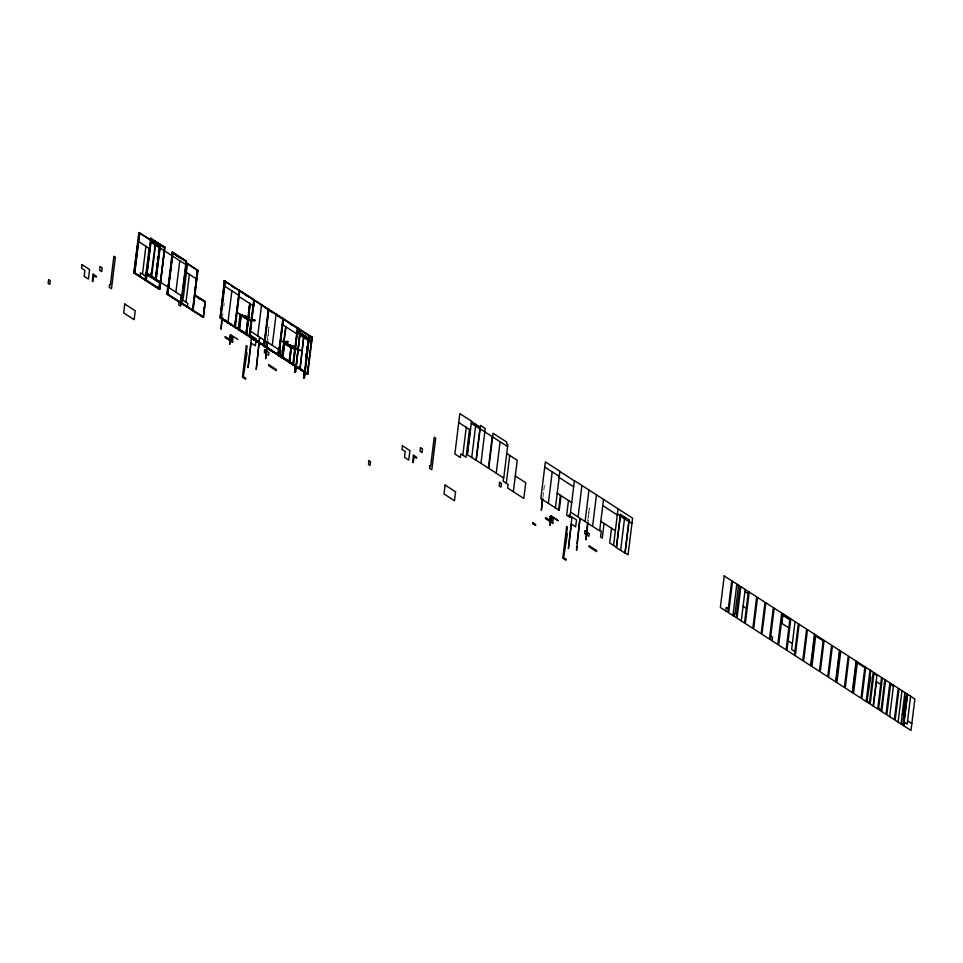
<?xml version="1.0" encoding="UTF-8"?>
<svg xmlns="http://www.w3.org/2000/svg" width="963" height="963" viewBox="0 0 963 963"><rect width="100%" height="100%" fill="white"/><g stroke="black" fill="none" stroke-linecap="round" stroke-linejoin="round"><path stroke-width="0.72" stroke-dasharray="4.82 3.61" d="M222.609 316.37L222.959 313.505M223.837 306.354L224.198 303.489M267.413 339.867L268.99 326.999L267.883 340.168M542.939 497.402L543.65 491.672M543.818 490.251L544.697 483.089M587.743 520.899L589.332 508.031L588.212 521.2"/><path stroke-width="1.44" d="M162.976 246.925L150.517 238.343L164.926 247.202L159.762 289.213L159.124 289.237L133.905 272.962L138.865 232.589L151.203 240.124M138.154 240.545L133.965 272.445L159.834 288.695L159.184 288.719M138.516 237.632L139.045 233.263L139.683 233.251L134.856 272.589M159.762 289.213L134.543 272.938L139.503 232.565M139.996 276.453L140.442 272.83L145.75 276.249M142.488 274.154L145.907 246.311M145.365 276.008L145.774 272.722L183.403 297.013L187.508 263.549M149.169 248.418L145.184 279.679L145.822 279.655L150.649 240.317M145.967 275.442L145.365 280.353L146.003 280.341L151.155 238.318M150.252 240.497L150.962 239.956M145.678 279.992L146.207 275.599M155.091 243.591L155.669 243.964L151.721 276.116L150.83 275.755L151.191 272.83M155.404 243.23L151.01 276.441M155.549 275.647L155.91 272.734M156.632 266.883L156.993 263.958M157.523 259.577L157.884 256.652M158.426 252.258L158.787 249.333M155.512 278.572L159.774 246.047L155.38 279.258M160.219 244.421L155.898 279.631L155.26 279.655M159.846 281.244L158.943 288.563L159.581 288.539L164.613 247.563L163.975 247.575M159.124 289.237L160.087 281.401M160.532 282.243L164.396 250.777M194.947 294.943L205.42 301.696L203.482 317.429L166.912 294.257L168.056 284.964M171.655 255.689L172.076 252.246L172.714 252.222L186.473 261.105L181.321 303.128L180.683 303.14L181.465 296.773M171.896 255.616L167.225 293.908L167.863 293.884L172.895 252.908L172.004 252.763L186.413 261.623L185.522 261.491L186.16 261.467L180.599 306.09L178.805 304.922L179.25 301.287M172.714 252.222L167.55 294.245L166.912 294.257M168.489 287.383L172.353 255.917M175.904 292.162L179.768 260.696M181.393 295.147L180.49 302.466L181.128 302.454M185.823 263.453L186.268 262.755L197.981 270.302L193.021 310.676M185.775 261.647L186.473 261.105M186.461 263.429L181.622 302.767L180.984 302.791M183.247 296.905L182.838 300.191L187.773 303.369L187.328 307.004M185.967 302.213L189.386 274.371M192.203 310.014L192.769 310.519L197.728 270.146L197.09 270.158L197.909 270.82L185.63 262.767M194.947 289.779L195.308 286.866M196.019 281.04L196.38 278.126M196.921 273.757L197.271 270.844M192.588 309.845L197.415 270.507L196.777 270.519M203.59 311.398L204.096 307.245M203.301 316.755L205.167 301.539L204.469 302.081L205.107 302.057L194.887 295.46M226.618 282.869L224.198 280.751L312.253 337.134L307.727 374.101L303.839 372.019L304.537 371.477M220.118 317.862L224.331 281.389L224.969 281.377L224.138 281.268M220.298 316.406L221.899 303.333M222.26 300.432L224.572 281.545L225.21 281.533L220.828 318.452L224.909 320.655L220.888 317.934M220.503 317.682L225.029 280.847M224.909 320.655L221.719 318.031M221.803 318.934L221.033 329.238L222.441 317.79M224.271 320.667L224.969 320.137M224.596 320.884L225.306 320.342L228.183 322.774L224.596 320.884L228.183 322.774M227.545 322.786L228.255 322.244M227.942 322.485L231.469 324.88L227.882 323.002L231.902 290.85M231.469 324.88L228.58 322.461M230.819 324.904L231.529 324.362M238.74 290.128L239.57 290.236L234.599 327.336L231.216 324.591L235.297 327.227L239.751 290.91L239.113 290.934M235.044 327.191L231.854 324.579M230.879 335.112L229.736 344.417L230.398 334.594L237.909 339.433M234.791 326.902L239.257 290.597M241.268 315.31L239.45 330.032L235.357 327.829L236.248 327.42L249.2 336.195M239.45 330.032L236.248 327.42M238.282 328.937L240.088 314.239M238.8 330.056L239.51 329.515M238.896 329.322L240.702 314.636L249.489 317.453L240.654 315.021L247.684 319.584L246.01 333.752M242.086 332.163L242.784 331.633L242.086 332.163L239.137 330.261L240.991 314.829L249.778 317.646M242.724 332.151L239.209 329.358M245.998 334.269L242.471 331.862L245.998 334.269L247.924 319.656L240.967 315.118M245.36 334.281L246.576 333.728L248.298 319.716L246.757 333.848M253.209 300.023L254.1 299.613L249.586 336.581L245.697 334.498L246.925 333.956L246.311 334.33M247.647 319.186L249.79 303.393L248.394 319.379L249.79 303.393M249.586 336.581L246.335 334.474L250.332 303.55M249.14 336.713L253.787 299.975M249.549 336.195L251.355 321.51M249.899 337.206L250.789 336.797L253.979 339.409L249.899 337.206L253.979 339.409M253.341 339.433L254.039 338.892M253.666 339.65L254.376 339.108L257.253 341.528L253.666 339.65L257.253 341.528M256.615 341.552L257.326 341.01M256.952 341.757L257.651 341.227L260.54 343.647L256.952 341.757L260.54 343.647M257.735 335.931L261.599 304.452M259.902 343.659L260.6 343.129M264.404 307.245L268.123 309.653L267.81 308.894L268.641 308.991L264.127 345.958L260.287 343.358L263.742 345.585M264.127 345.958L260.925 343.334M264.368 345.982L263.236 345.681L263.946 339.879M264.187 340.035L263.477 345.849L264.115 345.825M263.669 346.102L264.44 340.192M268.123 309.653L268.641 308.991M264.5 346.066L268.521 348.799L264.44 346.596L268.821 309.677M268.521 348.799L265.331 346.174M267.245 341.299L265.595 358.766L267.702 341.6M267.883 348.811L268.581 348.281M268.208 349.027L268.906 348.486L271.795 350.905L268.208 349.027L271.795 350.905M271.157 350.929L271.855 350.388M271.482 351.146L272.192 350.604L275.069 353.024L271.482 351.146L275.069 353.024M272.276 345.308L276.14 313.842M274.431 353.048L275.141 352.506M282.352 318.272L283.182 318.38L278.656 355.335L274.768 353.252L275.466 352.723L278.271 354.962M278.656 355.335L275.466 352.723M278.981 349.569L278.211 355.479L278.656 347.799M278.909 347.968L278.018 355.227L279.86 355.564L289.67 361.883L289.069 361.932L289.743 361.751L291.464 347.703L283.892 342.864L286.035 326.626M282.869 318.741L278.403 355.046L277.765 355.07M282.412 358.2L283.122 357.658L282.412 358.2L278.969 355.973L283.363 319.054L282.725 319.078M283.05 358.176L279.86 355.564M280.221 355.997L280.931 350.207L279.39 349.22M283.76 342.419L281.93 357.321L282.544 356.936L289.682 361.546L288.972 362.425L286.083 360.006L289.61 362.413M285.662 326.577L283.688 342.479M282.147 357.068L283.892 342.864L284.615 343.153L282.893 357.165L284.061 343.021M284.386 342.972L287.985 341.564L284.386 342.972L282.725 357.056L281.978 356.96M285.698 360.306L282.809 357.887L286.336 360.294M288.972 362.425L290.898 347.029C314.913 355.022 287.058 347.703 283.929 342.972M292.752 364.857L289.297 362.642L290.007 362.1L293.197 364.724L297.711 327.757L296.881 327.649M289.394 361.907L291.199 347.222M293.197 364.724L290.007 362.1M297.398 328.118L292.8 364.76L293.438 364.748L297.892 328.431L297.013 328.299L297.711 327.757M296.953 367.577L297.651 367.035L296.953 367.577L293.571 364.833L307.799 373.584L306.836 373.825L307.546 373.295L304.452 371.73M307.727 374.101L294.401 364.941M300.203 333.282L295.448 372.019L294.57 371.874L295.316 365.832L295.954 365.808L293.498 364.231M294.81 372.043L295.545 366.084M295.448 372.019L299.962 333.126M300.023 332.608L300.348 330.02L299.71 330.032M300.275 332.765L300.588 330.177L299.95 330.189M297.278 367.794L297.988 367.252L297.278 367.794L300.865 369.672L300.035 369.058M299.866 368.949L303.911 336.099M300.191 368.829L303.694 336.34M300.564 369.9L301.263 369.371L300.564 369.9L304.152 371.79M303.514 371.802L304.212 371.273M305.801 356.84L306.174 353.878M306.716 349.449L307.077 346.487M307.618 342.058L308.461 339.084M309.111 339.036L304.356 377.761L303.718 377.785L304.38 370.177M305.969 356.936L306.39 353.782M306.884 349.557L307.305 346.343M307.859 341.865L308.196 338.868L308.858 338.868L304.356 377.761M303.718 377.785L308.666 338.856L300.095 333.318M309.243 335.762L308.292 338.374M309.171 338.519L309.496 335.918M307.618 369.636L307.979 366.722M308.69 360.92L309.051 358.007M309.58 353.65L309.942 350.749M310.652 344.935L311.013 342.034M307.281 374.246L311.94 337.495L311.302 337.519M462.818 455.186L466.236 427.343M469.499 429.45L466.08 457.281L460.771 453.862L460.326 457.497L454.873 453.97L459.833 413.596L471.533 421.156L467.38 454.692L476.023 460.278L480.104 427.115L471.449 421.529M470.257 429.931L467.236 454.488L466.477 454.006M471.738 457.509L475.818 424.31M480.946 463.335L485.22 428.475L480.549 425.453L476.276 460.314L503.733 478.045L507.838 444.581L506.61 443.787L506.803 442.137L493.044 433.254L488.819 468.415M488.361 468.114L492.225 436.648M496.234 473.206L500.098 441.728M503.577 477.937L503.168 481.223L508.103 484.401L507.657 488.036L523.812 498.461L525.75 482.728L515.277 475.975M506.297 483.245L509.716 455.403M513.351 491.708L517.215 460.242L506.743 453.489M542.301 498.533L541.362 510.27L542.771 498.834M548.368 503.348L552.232 471.882M550.884 518.768L550.066 525.461L550.74 515.626L558.215 520.67L551.209 516.144L551.053 517.432M555.398 507.886L559.9 471.268L545.359 461.891L540.869 498.509L559.226 510.354L561.032 495.668M558.612 509.969L560.418 495.271M568.471 500.471L566.665 515.157L569.879 517.227L574.43 480.645L632.583 518.166L628.081 554.796L625.143 552.894L629.188 519.9L620.425 514.386L616.356 547.55L624.927 553.087L628.995 519.912M578.065 516.962L581.929 485.484M585.107 521.501L588.971 490.023M587.574 522.331L585.925 539.798L588.032 522.632M592.606 526.34L596.47 494.874M603.512 499.412L599.648 530.878L570.565 512.123M604.09 523.451L602.284 538.148L600.551 537.029L601.261 531.239L599.72 530.252M611.529 528.254L609.723 542.939L616.489 547.309L620.545 514.314M613.551 545.419L618.041 508.789M620.641 550.318L624.71 517.155M725.801 610.927L726.246 607.292L728.305 608.616M732.963 615.55L736.827 584.084M733.914 616.164L734.227 613.563L735.01 614.069L738.561 585.191M741.293 620.918L745.157 589.452M772.109 640.804L772.555 637.181L770.749 636.013M781.824 623.374L782.967 614.069L789.961 618.583M795.053 621.653L791.634 649.495L794.896 651.59M810.629 665.674L814.493 634.196M835.607 681.792L839.471 650.314M852.255 692.529L856.119 661.063M866.146 701.497L870.01 670.031M870.769 670.513L870.01 676.688L870.745 677.158L867.025 701.016L869.481 702.605M873.14 706.011L876.884 675.508L873.935 673.606M873.441 706.204L876.462 681.648L880.7 684.392M884.828 679.589L881.085 710.092L878.629 708.503M881.723 711.549L885.587 680.083M889.668 716.677L893.532 685.199M898.106 722.118L901.97 690.652M901.043 724.02L904.907 692.541M903.053 714.739L905.268 696.755M907.64 694.311L904.064 722.045L907.182 724.056L910.601 696.225M903.98 725.909L904.426 722.286M254.846 320.595L247.479 319.547L254.316 320.799L254.894 320.21L248.081 319.716L241.376 315.346M285.024 343.009L295.641 347.234L283.555 342.816L295.509 347.571L283.579 342.647M248.033 319.704L254.894 320.21M247.479 319.547L254.413 320.426M248.562 319.415L247.924 319.656M290.898 347.029L299.842 350.388M291.283 347.547L285.891 343.635M287.287 341.287L283.688 342.696L287.985 341.564M283.182 318.38L282.279 318.789L284.771 320.39M312.253 337.134L311.735 337.796L224.198 280.751M139.442 233.082L138.804 233.106L141.092 234.587M150.457 238.86L164.866 247.72L164.216 247.732L164.926 247.202M150.71 239.017L151.347 238.993L146.316 279.98L145.425 279.836M159.545 244.722L160.436 244.867L156.15 279.788L155.512 279.812M159.389 246.576L150.734 240.991L146.785 273.155L155.199 278.572M185.57 263.284L186.208 263.272M197.03 270.675L197.668 270.663M133.905 272.962L134.543 272.938M146.725 273.673L155.693 279.246M159.689 282.508L160.327 282.484L147.05 273.925M205.42 301.696L195.453 295.689M253.642 300.312L254.292 300.287L249.826 336.605L248.695 336.304L249.333 336.28M180.743 302.623L181.381 302.611M191.95 309.857L192.841 310.002M192.444 310.182L193.082 310.158M267.69 309.376L268.328 309.352L263.874 345.669L263.236 345.681M267.943 309.532L268.581 309.52M202.663 316.779L203.554 316.911L166.972 293.739L203.482 317.429M219.865 317.706L220.756 317.838M282.472 318.909L283.11 318.897M227.882 323.002L228.52 322.978M231.156 325.109L231.794 325.097M235.044 327.059L234.647 327.239M238.908 329.165L239.546 329.346M239.161 329.719L239.835 329.731M239.137 330.261L239.775 330.249M242.411 332.379L243.049 332.367M245.697 334.498L246.335 334.474M299.746 333.788L296.231 366.277L292.307 364.447L293.185 364.592M248.948 336.46L249.586 336.448M303.863 336.448L304.501 336.532M311.543 337.676L312.181 337.652M260.227 343.875L260.865 343.863M274.768 353.252L275.406 353.24M282.749 358.405L283.387 358.392M286.023 360.523L286.661 360.499M289.297 362.642L289.935 362.618M296.026 366.518L304.115 372.067M299.71 368.841L300.348 368.937M294.57 371.874L295.208 371.862M303.995 371.61L304.633 371.706M303.839 372.019L304.597 372.043M304.392 372.248L305.03 372.236M303.465 377.616L304.103 377.604M220.828 318.452L221.659 318.548M296.821 328.166L297.651 328.275M235.357 327.829L236.188 327.938M264.44 346.596L265.258 346.692M278.969 355.973L279.8 356.081M293.51 365.35L294.341 365.459M247.575 319.174L248.201 319.343M287.155 341.612L287.841 341.889M815.661 636.001L823.16 640.84M857.287 662.857L864.786 667.708M890.582 684.344L893.411 686.174M782.811 615.345L789.804 619.871M559.864 471.533L574.405 480.91M744.893 591.547L748.107 593.617M904.462 696.225L906.075 697.272M544.733 467.043L559.262 476.42M617.415 513.941L620.353 515.843M629.008 521.428L631.945 523.33M620.22 516.084L628.791 521.609M559.13 477.467L573.671 486.845M602.742 505.611L617.283 514.988M480.14 428.848L507.597 446.567M781.318 623.049L788.817 627.9M471.244 423.226L479.887 428.812M903.354 705.217L904.967 706.264M458.737 422.504L470.438 430.064M743.099 606.233L746.313 608.303M902.247 714.209L903.86 715.256M788.119 640.877L792.356 643.621M557.204 493.2L571.745 502.578M600.816 521.344L615.345 530.721M881.819 704.146L882.577 704.639M907.579 720.83L911.829 723.562M239.534 290.501L254.533 300.179L253.811 306.114L238.8 296.435M231.589 286.083L235.321 288.491M244.891 294.654L248.623 297.061M270.23 311.013L272.722 312.614M277.693 315.828L281.425 318.235M289.743 323.604L292.234 325.205M297.579 331.031L311.615 340.095M297.519 331.549L311.555 340.613M300.059 333.667L308.629 339.193L307.979 339.108M150.517 238.343L164.89 247.443M172.076 252.246L184.583 260.323M224.391 286.011L238.932 295.388M297.086 332.909L300.023 334.811M308.678 340.396L311.615 342.286M299.89 335.052L308.461 340.577M175.76 255.183L179.515 257.603M282.412 324.579L296.953 333.956M138.865 232.589L159.774 246.083M156.175 244.494L158.317 245.878M150.902 242.195L159.557 247.78M159.81 247.816L187.267 265.535M569.013 515.073L576.512 519.912L575.657 526.833L571.42 524.089L568.399 548.645L571.841 517.95L568.892 516.048M138.407 241.472L150.108 249.032M186.413 272.457L196.885 279.21M236.874 312.168L251.415 321.546M280.486 340.312L295.015 349.689M250.236 331.079L279.318 349.846M197.656 297.675L199.931 299.144M577.054 543.252L579.931 518.612L576.572 550.415L576.644 546.539M249.935 334.847L256.182 338.88L255.327 345.801L251.09 343.057L248.069 367.613L251.512 336.918L249.549 335.642M239.787 329.346L246.925 333.956M220.527 317.477L307.727 373.969L306.836 373.825M146.99 274.443L160.255 283.002L147.556 275.237M48.607 279.691L48.15 283.375L49.763 284.422L50.22 280.739L48.607 279.691M82.072 264.693L81.626 268.328L84.888 270.434L84.166 276.309L88.403 279.041L89.571 269.532L82.072 264.693M93.086 274.166L92.231 281.076L92.99 281.569L93.724 275.623L96.18 277.212L96.3 276.237L93.086 274.166M100.14 266.643L99.695 270.278L101.741 271.602L102.186 267.967L100.14 266.643M109.541 284.639L109.216 287.227L111.491 288.695L115.355 257.217L113.875 256.266L110.324 285.144L109.541 284.639M124.769 304.019L123.673 312.927L134.146 319.68L135.241 310.772L124.769 304.019M225.294 336.641L225.173 337.616L232.673 342.455L232.793 341.48L225.294 336.641M229.784 335.678L229.531 337.76L232.745 339.843L232.998 337.748L229.784 335.678M246.311 345.657L242.447 377.123L245.661 379.205L245.782 378.23L243.326 376.641L247.046 352.783L246.311 352.314L247.07 346.15L246.311 345.657M259.601 337.58L256.242 369.371L259.601 337.58M264.656 349.846L264.331 352.494L268.581 355.227L268.906 352.578L264.656 349.846M268.906 364.784L268.785 365.759L276.285 370.599L276.405 369.623L268.906 364.784M368.937 460.735L368.48 464.419L370.093 465.454L370.55 461.771L368.937 460.735M402.402 445.725L401.956 449.36L405.218 451.466L404.496 457.341L408.733 460.085L409.901 450.564L402.402 445.725M413.416 455.198L412.561 462.108L413.32 462.601L414.054 456.655L416.51 458.244L416.63 457.269L413.416 455.198M420.47 447.675L420.024 451.31L422.071 452.634L422.516 448.999L420.47 447.675M429.871 465.671L429.558 468.259L431.821 469.727L435.685 438.249L434.205 437.298L430.654 466.176L429.871 465.671M445.099 485.051L444.003 493.959L454.476 500.712L455.571 491.804L445.099 485.051M499.58 482.319L499.135 485.954L500.941 487.122L501.386 483.486L499.58 482.319M532.852 522.668L532.732 523.631L535.56 525.461L535.681 524.486L532.852 522.668M545.624 517.673L545.503 518.648L553.003 523.487L553.123 522.512L545.624 517.673M550.114 516.71L549.861 518.804L553.075 520.875L553.328 518.78L550.114 516.71M566.641 526.689L562.777 558.167L565.991 560.237L566.112 559.262L563.656 557.673L567.376 533.815L566.641 533.358L567.4 527.182L566.641 526.689M584.986 530.878L584.661 533.526L588.911 536.259L589.236 533.61L584.986 530.878M589.236 545.816L589.115 546.791L596.615 551.63L596.735 550.655L589.236 545.816M724.224 575.946L720.36 607.412L727.859 612.251L731.724 580.785L724.224 575.946M732.542 581.315L728.678 612.781L736.177 617.62L740.041 586.154L732.542 581.315M740.872 586.684L737.008 618.15L744.507 623.001L748.371 591.523L740.872 586.684M749.19 592.052L745.326 623.53L752.825 628.37L756.689 596.891L749.19 592.052M757.52 597.433L753.656 628.899L761.155 633.738L765.019 602.272L757.52 597.433M765.838 602.802L761.974 634.268L769.473 639.107L773.337 607.641L765.838 602.802M774.168 608.171L770.304 639.649L777.803 644.488L781.667 613.01L774.168 608.171M782.486 613.539L778.622 645.017L786.121 649.856L789.985 618.39L782.486 613.539M790.816 618.92L786.952 650.386L794.451 655.225L798.315 623.759L790.816 618.92M799.134 624.289L795.269 655.755L802.769 660.594L806.633 629.128L799.134 624.289M807.463 629.658L803.599 661.136L811.099 665.975L814.963 634.497L807.463 629.658M815.781 635.026L811.917 666.504L819.417 671.343L823.281 639.877L815.781 635.026M824.111 640.407L820.247 671.873L827.747 676.712L831.611 645.246L824.111 640.407M832.429 645.776L828.565 677.242L836.065 682.081L839.929 650.615L832.429 645.776M840.759 651.144L836.895 682.623L844.395 687.462L848.259 655.984L840.759 651.144M849.077 656.513L845.213 687.991L852.712 692.83L856.576 661.364L849.077 656.513M857.407 661.894L853.543 693.36L861.042 698.199L864.906 666.733L857.407 661.894M865.725 667.263L861.861 698.729L869.36 703.568L873.224 672.102L865.725 667.263M874.055 672.631L870.191 704.109L877.69 708.949L881.554 677.471L874.055 672.631M882.373 678L878.509 709.478L886.008 714.317L889.872 682.851L882.373 678M890.703 683.381L886.839 714.847L894.338 719.686L898.202 688.22L890.703 683.381M899.021 688.75L895.157 720.216L902.656 725.055L906.52 693.589L899.021 688.75M907.351 694.118L903.487 725.596L910.986 730.436L914.85 698.957L907.351 694.118"/></g></svg>
